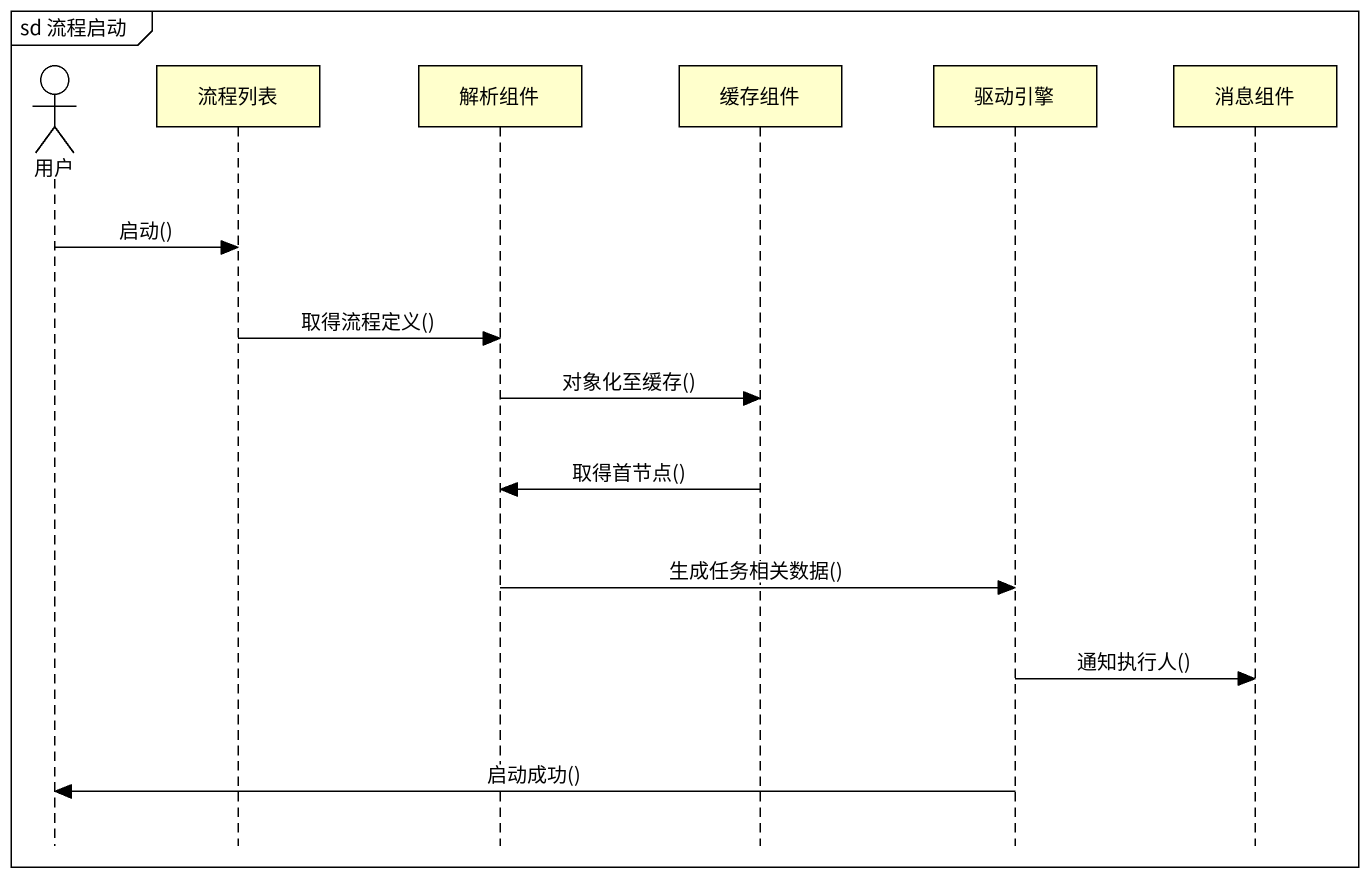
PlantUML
@startuml
mainframe sd 流程启动
hide footbox
actor 用户
participant 流程列表
participant 解析组件
participant 缓存组件
participant 驱动引擎
participant 消息组件

用户 -> 流程列表 : 启动()
流程列表 -> 解析组件 : 取得流程定义()
解析组件 -> 缓存组件 : 对象化至缓存()
缓存组件 -> 解析组件 : 取得首节点()
解析组件 -> 驱动引擎 : 生成任务相关数据()
驱动引擎 -> 消息组件 : 通知执行人()
驱动引擎 -> 用户 : 启动成功()
@enduml
